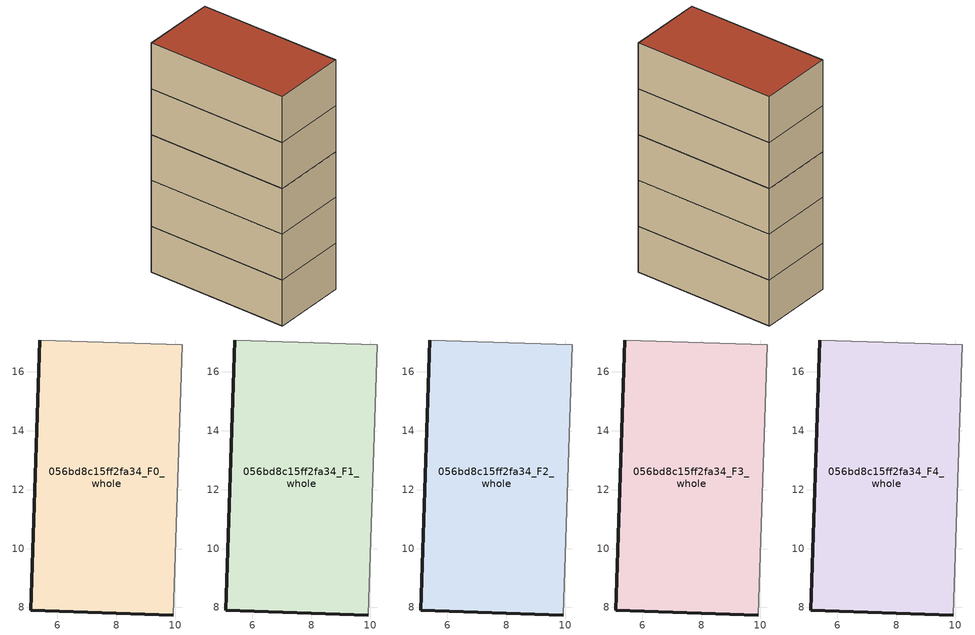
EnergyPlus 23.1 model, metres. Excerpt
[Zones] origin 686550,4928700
056bd8c15ff2fa34_F0_whole
 floor ground (EU_floor_Construction): 9.93,7.75 10.24,16.92 5.41,17.08 5.09,7.91 z0
 wall outside (EU_wall_Construction): 9.93,7.75 5.09,7.91 5.41,17.08 z0:3
 wall adiabatic (EU_wall_Construction): 5.41,17.08 10.24,16.92 9.93,7.75 z0:3
056bd8c15ff2fa34_F1_whole
 floor to 056bd8c15ff2fa34_F0_whole (EU_floor_Construction): 9.93,7.75 10.24,16.92 5.4,17.08 5.09,7.91 z3
 wall outside (EU_wall_Construction): 9.93,7.75 5.09,7.91 5.41,17.08 z3:6
 wall adiabatic (EU_wall_Construction): 5.41,17.08 10.24,16.92 9.93,7.75 z3:6
056bd8c15ff2fa34_F2_whole
 floor to 056bd8c15ff2fa34_F1_whole (EU_floor_Construction): 9.93,7.75 10.24,16.92 5.4,17.08 5.09,7.91 z6
 wall outside (EU_wall_Construction): 9.93,7.75 5.09,7.91 5.41,17.08 z6:9
 wall adiabatic (EU_wall_Construction): 5.41,17.08 10.24,16.92 9.93,7.75 z6:9
056bd8c15ff2fa34_F3_whole
 floor to 056bd8c15ff2fa34_F2_whole (EU_floor_Construction): 9.93,7.75 10.24,16.92 5.4,17.08 5.09,7.91 z9
 wall outside (EU_wall_Construction): 9.93,7.75 5.09,7.91 5.41,17.08 z9:12
 wall adiabatic (EU_wall_Construction): 5.41,17.08 10.24,16.92 9.93,7.75 z9:12
056bd8c15ff2fa34_F4_whole
 floor to 056bd8c15ff2fa34_F3_whole (EU_floor_Construction): 9.93,7.75 10.24,16.92 5.4,17.08 5.09,7.91 z12
 wall outside (EU_wall_Construction): 9.93,7.75 5.09,7.91 5.41,17.08 z12:15
 wall adiabatic (EU_wall_Construction): 5.41,17.08 10.24,16.92 9.93,7.75 z12:15
 roof outside (EU_roof_Construction): 10.24,16.92 9.93,7.75 5.09,7.91 5.41,17.08 z15
[Building]
EU S2 Campaign: North Axis=0; Terrain=City; Solar Distribution=FullExterior
[Site:Location]
Bologna: Latitude=44.5; Longitude=11.25; Time Zone=1; Elevation=37
[SizingPeriod:WeatherFileDays]
AnnualSizingPeriod: Begin Month=1; Begin Day of Month=1; End Month=12; End Day of Month=31; Day of Week for Start Day=Monday; Use Weather File Daylight Saving Period=No; Use Weather File Rain and Snow Indicators=No
[MATERIAL]
EU_InternalMass_Material: Roughness=MediumRough; Thickness=0.1; Conductivity=1; Density=1800; Specific Heat=900; Thermal Absorptance=0.9; Solar Absorptance=0.7; Visible Absorptance=0.7
[MATERIAL:NOMASS] Roughness=MediumRough; Thermal Absorptance=0.9; Solar Absorptance=0.7; Visible Absorptance=0.7
Name | Thermal Resistance
EU_wall_NoMass | 0.905828
EU_roof_NoMass | 0.37593
EU_floor_NoMass | 0.67114
[CONSTRUCTION]
EU_wall_Construction: EU_wall_NoMass
EU_roof_Construction: EU_roof_NoMass
EU_floor_Construction: EU_floor_NoMass
EU_InternalMass_Construction: EU_InternalMass_Material
[ZONE] Type=1; Multiplier=1; Ceiling Height=autocalculate; Floor Area=autocalculate; Part of Total Floor Area=Yes
Name | Volume
056bd8c15ff2fa34_F0_whole | 133.376
056bd8c15ff2fa34_F1_whole; 056bd8c15ff2fa34_F2_whole; 056bd8c15ff2fa34_F3_whole; 056bd8c15ff2fa34_F4_whole | 133.377
[INTERNALMASS] Construction=EU_InternalMass_Construction; Surface Area=44.459
Name | Zone or ZoneList
056bd8c15ff2fa34_F0_whole_EU_InternalMass | 056bd8c15ff2fa34_F0_whole
056bd8c15ff2fa34_F1_whole_EU_InternalMass | 056bd8c15ff2fa34_F1_whole
056bd8c15ff2fa34_F2_whole_EU_InternalMass | 056bd8c15ff2fa34_F2_whole
056bd8c15ff2fa34_F3_whole_EU_InternalMass | 056bd8c15ff2fa34_F3_whole
056bd8c15ff2fa34_F4_whole_EU_InternalMass | 056bd8c15ff2fa34_F4_whole
[OTHEREQUIPMENT] Fuel Type=Electricity; Design Level Calculation Method=Watts/Area; Power per Zone Floor Area=1; Fraction Latent=0; Fraction Radiant=0; Fraction Lost=0; Carbon Dioxide Generation Rate=0; EndUse Subcategory=EU_Step8_InternalGains
Name | Zone or ZoneList or Space or SpaceList | Schedule
EU_Step8_InternalGain_056bd8c15ff2fa34_F0_whole_f000 | 056bd8c15ff2fa34_F0_whole | EU_Step8_GainSchedule_056bd8c15ff2fa34_F0_whole_f000
EU_Step8_InternalGain_056bd8c15ff2fa34_F1_whole_f000 | 056bd8c15ff2fa34_F1_whole | EU_Step8_GainSchedule_056bd8c15ff2fa34_F1_whole_f000
EU_Step8_InternalGain_056bd8c15ff2fa34_F2_whole_f000 | 056bd8c15ff2fa34_F2_whole | EU_Step8_GainSchedule_056bd8c15ff2fa34_F2_whole_f000
EU_Step8_InternalGain_056bd8c15ff2fa34_F3_whole_f000 | 056bd8c15ff2fa34_F3_whole | EU_Step8_GainSchedule_056bd8c15ff2fa34_F3_whole_f000
EU_Step8_InternalGain_056bd8c15ff2fa34_F4_whole_f000 | 056bd8c15ff2fa34_F4_whole | EU_Step8_GainSchedule_056bd8c15ff2fa34_F4_whole_f000
[ZONEVENTILATION:DESIGNFLOWRATE] Schedule=EU_AlwaysOn; Design Flow Rate Calculation Method=AirChanges/Hour; Air Changes per Hour=0.73129; Ventilation Type=Natural; Fan Pressure Rise=0; Fan Total Efficiency=1; Constant Term Coefficient=1; Temperature Term Coefficient=0; Velocity Term Coefficient=0; Velocity Squared Term Coefficient=0; Minimum Indoor Temperature=-100; Maximum Indoor Temperature=100; Delta Temperature=-100; Minimum Outdoor Temperature=-100; Maximum Outdoor Temperature=100; Maximum Wind Speed=40
Name | Zone or ZoneList or Space or SpaceList
EU_ConstantAir_056bd8c15ff2fa34_F0_whole | 056bd8c15ff2fa34_F0_whole
EU_ConstantAir_056bd8c15ff2fa34_F1_whole | 056bd8c15ff2fa34_F1_whole
EU_ConstantAir_056bd8c15ff2fa34_F2_whole | 056bd8c15ff2fa34_F2_whole
EU_ConstantAir_056bd8c15ff2fa34_F3_whole | 056bd8c15ff2fa34_F3_whole
EU_ConstantAir_056bd8c15ff2fa34_F4_whole | 056bd8c15ff2fa34_F4_whole
[HVACTEMPLATE:THERMOSTAT] Constant Heating Setpoint=20; Constant Cooling Setpoint=50
EU_HeatOnly_056bd8c15ff2fa34_F0_whole; EU_HeatOnly_056bd8c15ff2fa34_F1_whole; EU_HeatOnly_056bd8c15ff2fa34_F2_whole; EU_HeatOnly_056bd8c15ff2fa34_F3_whole; EU_HeatOnly_056bd8c15ff2fa34_F4_whole
[HVACTEMPLATE:ZONE:IDEALLOADSAIRSYSTEM] System Availability Schedule=EU_AlwaysOn; Maximum Heating Supply Air Temperature=50; Minimum Cooling Supply Air Temperature=13; Maximum Heating Supply Air Humidity Ratio=0.0156; Minimum Cooling Supply Air Humidity Ratio=0.0077; Heating Limit=NoLimit; Cooling Limit=NoLimit; Heating Availability Schedule=EU_AlwaysOn; Cooling Availability Schedule=EU_CoolingOff; Dehumidification Control Type=ConstantSensibleHeatRatio; Cooling Sensible Heat Ratio=0.7; Dehumidification Setpoint=60; Humidification Control Type=None; Humidification Setpoint=30; Outdoor Air Method=None; Outdoor Air Flow Rate per Person=0.00944; Outdoor Air Flow Rate per Zone Floor Area=0; Outdoor Air Flow Rate per Zone=0; Demand Controlled Ventilation Type=None; Outdoor Air Economizer Type=NoEconomizer; Heat Recovery Type=None; Sensible Heat Recovery Effectiveness=0.7; Latent Heat Recovery Effectiveness=0.65
Name | Template Thermostat
056bd8c15ff2fa34_F0_whole | EU_HeatOnly_056bd8c15ff2fa34_F0_whole
056bd8c15ff2fa34_F1_whole | EU_HeatOnly_056bd8c15ff2fa34_F1_whole
056bd8c15ff2fa34_F2_whole | EU_HeatOnly_056bd8c15ff2fa34_F2_whole
056bd8c15ff2fa34_F3_whole | EU_HeatOnly_056bd8c15ff2fa34_F3_whole
056bd8c15ff2fa34_F4_whole | EU_HeatOnly_056bd8c15ff2fa34_F4_whole
[SIZING:ZONE] Zone Cooling Design Supply Air Temperature Input Method=SupplyAirTemperature; Zone Cooling Design Supply Air Temperature=13; Zone Heating Design Supply Air Temperature Input Method=SupplyAirTemperature; Zone Heating Design Supply Air Temperature=50; Zone Cooling Design Supply Air Humidity Ratio=0.008; Zone Heating Design Supply Air Humidity Ratio=0.008; Cooling Design Air Flow Method=DesignDay; Cooling Design Air Flow Rate=0; Cooling Minimum Air Flow per Zone Floor Area=0.000762; Cooling Minimum Air Flow=0; Cooling Minimum Air Flow Fraction=0.2; Heating Design Air Flow Method=DesignDay; Heating Design Air Flow Rate=0; Heating Maximum Air Flow per Zone Floor Area=0.002032; Heating Maximum Air Flow=0.141576; Heating Maximum Air Flow Fraction=0.3; Account for Dedicated Outdoor Air System=No; Dedicated Outdoor Air System Control Strategy=NeutralSupplyAir; Dedicated Outdoor Air Low Setpoint Temperature for Design=autosize; Dedicated Outdoor Air High Setpoint Temperature for Design=autosize; Zone Load Sizing Method=Sensible Load Only No Latent Load; Zone Latent Cooling Design Supply Air Humidity Ratio Input Method=HumidityRatioDifference; Zone Cooling Design Supply Air Humidity Ratio Difference=0.005; Zone Latent Heating Design Supply Air Humidity Ratio Input Method=HumidityRatioDifference; Zone Humidification Design Supply Air Humidity Ratio Difference=0.005
056bd8c15ff2fa34_F0_whole; 056bd8c15ff2fa34_F1_whole; 056bd8c15ff2fa34_F2_whole; 056bd8c15ff2fa34_F3_whole; 056bd8c15ff2fa34_F4_whole
[SCHEDULE:CONSTANT]
Name | Hourly Value
EU_AlwaysOn | 1
EU_CoolingOff | 0
[SCHEDULE:FILE] Column Number=1; Rows to Skip at Top=0; Number of Hours of Data=8760; Column Separator=Comma; Interpolate to Timestep=No; Minutes per Item=60; Adjust Schedule for Daylight Savings=Yes
Name | File
EU_Step8_GainSchedule_056bd8c15ff2fa34_F0_whole_f000 | ../../schedules/056bd8c15ff2fa34/056bd8c15ff2fa34_F0_whole_f000_gain.csv
EU_Step8_GainSchedule_056bd8c15ff2fa34_F1_whole_f000 | ../../schedules/056bd8c15ff2fa34/056bd8c15ff2fa34_F1_whole_f000_gain.csv
EU_Step8_GainSchedule_056bd8c15ff2fa34_F2_whole_f000 | ../../schedules/056bd8c15ff2fa34/056bd8c15ff2fa34_F2_whole_f000_gain.csv
EU_Step8_GainSchedule_056bd8c15ff2fa34_F3_whole_f000 | ../../schedules/056bd8c15ff2fa34/056bd8c15ff2fa34_F3_whole_f000_gain.csv
EU_Step8_GainSchedule_056bd8c15ff2fa34_F4_whole_f000 | ../../schedules/056bd8c15ff2fa34/056bd8c15ff2fa34_F4_whole_f000_gain.csv
